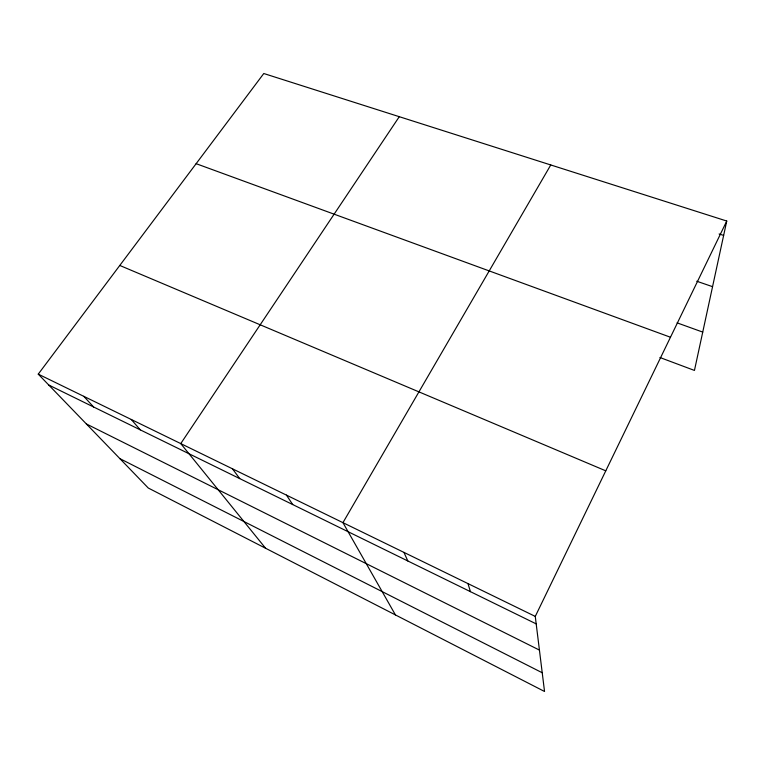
<?xml version="1.0" encoding="UTF-8"?>
<svg xmlns="http://www.w3.org/2000/svg" width="765" height="765" viewBox="0 0 765 765"><rect width="100%" height="100%" fill="white"/><g stroke="black" fill="none" stroke-linecap="round" stroke-linejoin="round"><path stroke-width="1.15" d="M726.75 221.037L535.27 616.408L544.537 691.484L148.267 488.013L38.25 374.133L263.782 73.516L726.75 221.037L694.448 370.432L659.918 357.504M550.762 164.963L342.95 522.658L395.428 614.917M399.282 116.691L180.76 443.595L265.589 548.247M719.119 233.956L723.642 235.419M696.762 281.243L712.559 286.665M677.092 322.859L702.739 332.096M196.136 163.681L670.475 337.241M119.789 265.455L605.775 470.829M38.25 374.133L535.27 616.408M48.778 385.024L536.198 623.886M86.378 423.953L539.43 650.087M119.885 458.627L542.222 672.751M83.796 396.327L93.617 406.999M131.255 419.469L140.311 429.882M232.445 468.792L239.732 478.603M286.454 495.118L292.718 504.575M403.939 552.387L407.822 560.975M467.97 583.599L470.446 591.67"/></g></svg>
